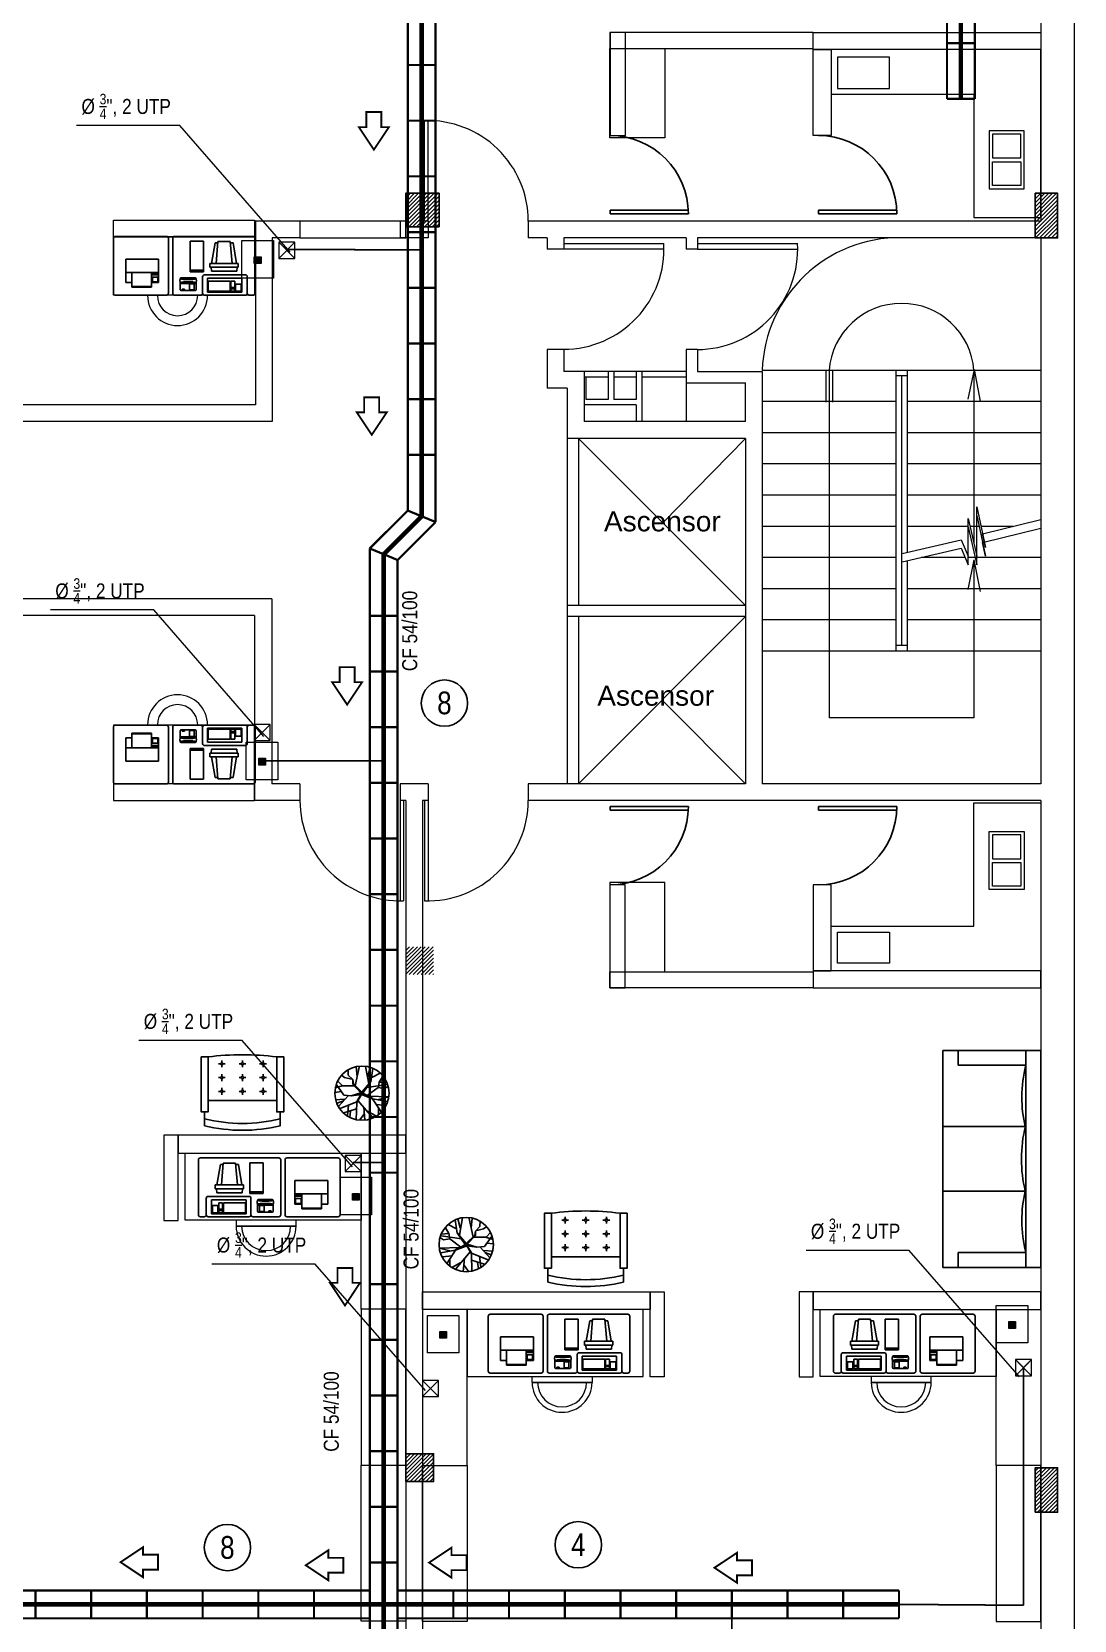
# Model space of a CAD drawing. Header units: millimetres. Extents: x 0 to 126, y 0 to 76.
# Drawn here: x 79.75 to 89.11, y 10.4 to 24.66 of the extents above; entities that cross this region are included whole.
import ezdxf
from ezdxf.enums import TextEntityAlignment as Align

# ---------------------------------------------------------------- set-up
doc = ezdxf.new("R2010")
doc.units = ezdxf.units.MM
doc.linetypes.add('Continua', pattern=[0])
doc.linetypes.add('DASHED', pattern=[0.75, 0.5, -0.25])
for name, color, linetype in [('9__9', 9, 'Continuous'), ('A-FURN-1', 7, 'Continuous'), ('A-GLAZ-1', 7, 'Continuous'), ('E-COLUMNA', 20, 'Continuous'), ('HatchColus', 8, 'Continuous'), ('MOVABLE_FURNISHINGS', 7, 'Continuous'), ('Muebles', 2, 'Continuous'), ('TRACO01', 7, 'Continuous'), ('TRACO02', 255, 'Continuous')]:
    doc.layers.add(name, color=color, linetype=linetype)
for name, color, linetype, lineweight in [('ARQUITECTÓNICO', 152, 'Continuous', 0), ('INST. VOZ Y DATOS', 40, 'Continuous', 0), ('TEXTOS INST. VOZ Y DATOS', 1, 'Continuous', 0)]:
    doc.layers.add(name, color=color, linetype=linetype, lineweight=lineweight)
doc.styles.add('75', font='ARIALN.TTF', dxfattribs={"height": 0.135})
doc.styles.add('ar', font='arial.ttf')
pattern_1 = [(45, (-1018.400148, -104.339457), (-0.0176776695, 0.0176776695), [])]

# ---------------------------------------------------------------- blocks, each defined once
blk = doc.blocks.new('A$C12894DB4')
at = {"layer": 'TRACO01', "color": 0}
for p, q in [((9.91, 5.66), (9.91, 5.26)), ((11.31, 5.66), (9.91, 5.66)), ((11.31, 5.46), (9.91, 5.46)), ((11.31, 5.26), (9.91, 5.26)), ((11.31, 4.66), (9.91, 4.66)), ((9.91, 4.66), (9.91, 3.46)), ((11.31, 5.66), (11.31, 5.26)), ((11.31, 4.66), (11.31, 3.46)), ((17.03, 4.24), (17.03, 4.14)), ((20.83, 4.44), (17.23, 4.44)), ((18.23, 4.2), (18.23, 4.05)), ((19.83, 4.2), (19.83, 4.05)), ((21.03, 4.24), (21.03, 4.13)), ((9.71, 2.26), (4.71, 2.26)), ((11.31, 3.46), (9.91, 3.46)), ((17.03, 3.36), (17.03, 1.44)), ((20.83, 3.04), (17.23, 3.04)), ((20.83, 1.24), (17.23, 1.24)), ((17.53, 1.57), (17.53, 1.37)), ((18.13, 1.57), (17.53, 1.57)), ((18.13, 1.37), (17.53, 1.37)), ((18.13, 1.57), (18.13, 1.37)), ((18.23, 3.43), (18.23, 3.28)), ((19.33, 2.91), (19.33, 1.37)), ((19.33, 2.91), (20.53, 2.91)), ((19.33, 1.37), (20.53, 1.37)), ((19.83, 3.43), (19.83, 3.28)), ((20.53, 2.91), (20.53, 1.37)), ((21.03, 3.36), (21.03, 1.44)), ((24.13, 3.58), (29.73, 3.58)), ((24.13, 3.58), (24.13, 1.08)), ((24.13, 1.08), (29.73, 1.08)), ((29.73, 3.58), (29.73, 1.08)), ((29.93, 3.58), (29.93, 1.98)), ((29.93, 3.58), (30.93, 3.58)), ((29.93, 1.98), (30.93, 1.98)), ((29.93, 1.68), (29.93, 1.08)), ((29.93, 1.68), (30.93, 1.68)), ((29.93, 1.08), (30.93, 1.08)), ((30.93, 3.58), (30.93, 1.98)), ((30.93, 1.68), (30.93, 1.08)), ((31.13, 2.88), (31.13, 1.08)), ((31.13, 2.88), (32.53, 2.88)), ((31.13, 1.08), (32.53, 1.08)), ((32.53, 2.88), (32.53, 1.08))]:
    blk.add_line(p, q, dxfattribs=at)
for centre, radius, start, end in [((17.16, 3.98), 0.2, 70.2489, 166.4245), ((17.23, 4.24), 0.2, 90, 180), ((18.07, 7.64), 3.57, 256.1032, 263.8325), ((18.64, 12.93), 8.89, 263.8325, 267.4371), ((17.99, 4.2), 0.24, 0, 90), ((19.03, 21.61), 17.58, 267.4371, 270), ((19.03, 21.61), 17.58, 270, 272.5629), ((19.42, 12.93), 8.89, 272.5629, 276.1675), ((20.07, 4.2), 0.24, 90, 180), ((19.99, 7.64), 3.57, 276.1675, 283.8968), ((20.83, 4.24), 0.2, 0, 90), ((20.9, 3.98), 0.2, 9.5352, 104.6502), ((18.18, 3.74), 1.25, 166.0825, 180), ((18.18, 3.74), 1.25, 180, 191.2958), ((17.19, 3.54), 0.24, 191.2958, 283.3617), ((17.23, 2.84), 0.2, 90, 180), ((17.23, 1.44), 0.2, 180, 270), ((18.07, -0.17), 3.57, 96.1675, 103.8968), ((16.93, 3.52), 0.369, 323.5958, 323.7272), ((18.64, -5.45), 8.89, 92.5629, 96.1675), ((17.99, 3.28), 0.24, 270, 0), ((19.03, -14.14), 17.58, 90, 92.5629), ((19.03, -14.14), 17.58, 87.4371, 90), ((19.42, -5.45), 8.89, 83.8325, 87.4371), ((20.07, 3.28), 0.24, 180, 270), ((19.99, -0.17), 3.57, 76.6383, 83.8325), ((20.87, 3.54), 0.24, 256.6383, 358.4297), ((20.83, 2.84), 0.2, 0, 90), ((20.83, 1.44), 0.2, 270, 0), ((20.4, 3.82), 0.72, 9.4076, 17.8024), ((19.88, 3.74), 1.25, 0, 9.4076), ((19.88, 3.74), 1.25, 350.5924, 360)]:
    blk.add_arc(centre, radius, start, end, dxfattribs=at)
at = {"layer": 'TRACO02', "color": 0}
for p, q in [((0, 14.54), (0, 0.54)), ((0.5, 15.04), (13.5, 15.04)), ((14, 14.54), (14, 0.54)), ((15.1, 14.54), (15.1, 0.54)), ((35.6, 15.04), (15.6, 15.04)), ((19.55, 6), (19.55, 13.8)), ((22.95, 13.8), (19.55, 13.8)), ((22.95, 6), (22.95, 13.8)), ((24.99, 8.15), (25.9, 13.35)), ((25.9, 13.35), (26.59, 13.35)), ((26.13, 8.15), (26.62, 13.75)), ((26.62, 13.75), (29.75, 13.75)), ((30.24, 8.15), (29.75, 13.75)), ((29.79, 13.35), (30.47, 13.35)), ((31.39, 8.15), (30.47, 13.35)), ((36.1, 14.54), (36.1, 0.54)), ((11.51, 9.26), (3.11, 9.26)), ((3.11, 9.26), (3.11, 3.26)), ((11.51, 9.26), (11.51, 3.26)), ((24.59, 8.15), (31.79, 8.15)), ((24.59, 7.15), (24.59, 8.15)), ((31.79, 7.15), (31.79, 8.15)), ((11.51, 5.86), (3.11, 5.86)), ((4.71, 5.86), (4.71, 2.06)), ((9.71, 5.86), (9.71, 2.06)), ((22.95, 6.4), (19.55, 6.4)), ((22.95, 6), (19.55, 6)), ((22.7, 4.74), (22.7, 0.54)), ((33.6, 5.24), (23.2, 5.24)), ((23.93, 4.38), (32.73, 4.38)), ((23.93, 4.38), (23.93, 0.78)), ((24.59, 7.15), (31.79, 7.15)), ((24.98, 6.15), (24.89, 7.15)), ((24.98, 6.15), (31.4, 6.15)), ((31.4, 6.15), (31.49, 7.15)), ((32.73, 4.38), (32.73, 0.78)), ((34.1, 4.74), (34.1, 0.54)), ((0.5, 0.04), (13.5, 0.04)), ((4.71, 3.26), (3.11, 3.26)), ((9.71, 2.06), (4.71, 2.06)), ((11.51, 3.26), (9.71, 3.26)), ((22.2, 0.04), (15.6, 0.04)), ((33.6, 0.04), (23.2, 0.04)), ((23.93, 0.78), (32.73, 0.78)), ((35.6, 0.04), (34.6, 0.04))]:
    blk.add_line(p, q, dxfattribs=at)
for centre, radius, start, end in [((0.5, 14.54), 0.5, 90, 180), ((13.5, 14.54), 0.5, 0, 90), ((15.6, 14.54), 0.5, 90, 180), ((35.6, 14.54), 0.5, 0, 90), ((23.2, 4.74), 0.5, 90, 180), ((33.6, 4.74), 0.5, 0, 90), ((0.5, 0.54), 0.5, 180, 270), ((13.5, 0.54), 0.5, 270, 0), ((15.6, 0.54), 0.5, 180, 270), ((22.2, 0.54), 0.5, 270, 0), ((23.2, 0.54), 0.5, 180, 270), ((27.71, -4.98), 5.57, 115.6743, 116.5651), ((29.09, -4.98), 5.57, 63.4349, 64.3257), ((33.6, 0.54), 0.5, 270, 0), ((34.6, 0.54), 0.5, 180, 270), ((35.6, 0.54), 0.5, 270, 0)]:
    blk.add_arc(centre, radius, start, end, dxfattribs=at)
blk = doc.blocks.new('arbolp114')
at = {"color": 0, "linetype": 'ByBlock'}
for p, q in [((-0.319, 0.205), (-0.389, 0.318)), ((-0.182, 0.289), (-0.333, 0.369)), ((-0.165, 0.209), (-0.203, 0.453)), ((-0.109, 0.31), (-0.154, 0.474)), ((-0.126, 0.175), (-0.067, 0.491)), ((0.126, 0.138), (0.045, 0.503)), ((0.091, 0.306), (0.108, 0.482)), ((0.168, 0.249), (0.252, 0.332)), ((0.252, 0.332), (0.256, 0.436)), ((0.319, 0.289), (0.378, 0.331)), ((-0.417, 0.087), (-0.476, 0.121)), ((-0.326, 0.205), (-0.462, 0.192)), ((-0.088, 0.104), (-0.462, 0.159)), ((-0.301, 0.104), (-0.417, 0.087)), ((-0.305, 0.104), (-0.319, 0.205)), ((-0.098, -0.045), (-0.301, 0.104)), ((-0.018, -0.001), (-0.165, 0.213)), ((-0.165, 0.213), (0.001, 0.019)), ((-0.116, 0.148), (-0.006, 0.006)), ((-0.001, 0.009), (-0.116, 0.148)), ((-0.006, 0.006), (-0.013, -0.015)), ((0.151, 0.157), (-0.001, 0.009)), ((0.001, 0.019), (0.157, 0.171)), ((0.005, 0), (0.151, 0.157)), ((0.018, 0.007), (0.168, 0.165)), ((0.018, 0.007), (0.196, -0.047)), ((0.143, 0.138), (0.357, 0.138)), ((0.157, 0.171), (0.168, 0.249)), ((0.168, 0.165), (0.168, 0.249)), ((0.193, 0.26), (0.319, 0.289)), ((0.336, -0.035), (0.476, 0.163)), ((0.357, 0.138), (0.497, 0.096)), ((0.361, 0.133), (0.452, 0.226)), ((0.375, 0.028), (0.504, 0.012)), ((-0.494, -0.068), (-0.119, -0.057)), ((-0.305, -0.115), (-0.494, -0.068)), ((-0.203, -0.102), (-0.466, -0.152)), ((-0.256, -0.207), (-0.452, -0.228)), ((-0.195, -0.102), (-0.354, -0.342)), ((-0.305, -0.27), (-0.305, -0.392)), ((-0.203, -0.098), (-0.119, -0.057)), ((0.008, -0.026), (-0.195, -0.102)), ((0.073, -0.134), (-0.193, -0.447)), ((-0.179, -0.095), (0.011, -0.018)), ((-0.116, -0.063), (0.005, -0.003)), ((-0.013, -0.015), (-0.116, -0.063)), ((-0.098, -0.045), (-0.018, -0.001)), ((-0.033, -0.258), (-0.056, -0.497)), ((0.174, -0.042), (0.005, 0)), ((0.005, -0.003), (0.068, -0.021)), ((0.008, -0.026), (0.193, -0.047)), ((0.008, -0.026), (0.094, -0.169)), ((0.011, -0.018), (0.174, -0.042)), ((0.017, -0.021), (0.094, -0.152)), ((0.094, -0.161), (0.417, -0.287)), ((0.094, -0.169), (0.105, -0.493)), ((0.098, -0.287), (0.336, -0.363)), ((0.196, -0.047), (0.336, -0.035)), ((0.245, -0.22), (0.266, -0.409)), ((0.256, -0.047), (0.438, -0.253)), ((0.319, -0.11), (0.494, -0.123)), ((0.34, -0.144), (0.459, -0.186)), ((-0.098, -0.333), (-0.256, -0.417)), ((-0.044, -0.376), (0.042, -0.493)), ((0.21, -0.329), (0.224, -0.442))]:
    blk.add_line(p, q, dxfattribs=at)
blk.add_circle((0, 0), 0.5, dxfattribs=at)
blk = doc.blocks.new('A$C6B612579')
at = {"layer": '9__9', "color": 253, "extrusion": (0, 0, -1), "xscale": 4.875, "yscale": 4.875, "zscale": 4.875}
blk.add_blockref('arbolp114', (-2.46, 2.44), dxfattribs=at)
blk = doc.blocks.new('Sillon_2')
at = {"layer": 'MOVABLE_FURNISHINGS', "color": 7, "linetype": 'Continuous'}
for points in [[(0.0375, 0.75), (0.0375, 0.675, -0.1212121), (0.8625, 0.675), (0.8625, 0.75, 0.1212121)], [(0.2125, 0.375, -1), (0.2375, 0.375, -1)], [(0.4375, 0.375, -1), (0.4625, 0.375, -1)], [(0.6625, 0.375, -1), (0.6875, 0.375, -1)], [(0.2125, 0.225, -1), (0.2375, 0.225, -1)], [(0.4375, 0.225, -1), (0.4625, 0.225, -1)], [(0.6625, 0.225, -1), (0.6875, 0.225, -1)], [(0.2125, 0.075, -1), (0.2375, 0.075, -1)], [(0.4375, 0.075, -1), (0.4625, 0.075, -1)], [(0.6625, 0.075, -1), (0.6875, 0.075, -1)]]:
    blk.add_lwpolyline(points, format="xyb", close=True, dxfattribs=at)
for points in [[(0.8625, 0.6), (0.8625, 0.675, 0.1212121), (0.0375, 0.675), (0.0375, 0.6)], [(0.0375, 0), (0.075, 0, 0.0666667), (0.825, 0), (0.8625, 0)]]:
    blk.add_lwpolyline(points, format="xyb", dxfattribs=at)
for points in [[(0, 0), (0.075, 0), (0.075, 0.6), (0, 0.6)], [(0.825, 0), (0.9, 0), (0.9, 0.6), (0.825, 0.6)]]:
    blk.add_lwpolyline(points, close=True, dxfattribs=at)
for points in [[(0.075, 0.475), (0.825, 0.475)], [(0.1875, 0.375), (0.2125, 0.375)], [(0.225, 0.4125), (0.225, 0.3875)], [(0.225, 0.3625), (0.225, 0.3375)], [(0.2375, 0.375), (0.2625, 0.375)], [(0.4125, 0.375), (0.4375, 0.375)], [(0.45, 0.4125), (0.45, 0.3875)], [(0.45, 0.3625), (0.45, 0.3375)], [(0.4625, 0.375), (0.4875, 0.375)], [(0.6375, 0.375), (0.6625, 0.375)], [(0.675, 0.4125), (0.675, 0.3875)], [(0.675, 0.3625), (0.675, 0.3375)], [(0.6875, 0.375), (0.7125, 0.375)], [(0.1875, 0.225), (0.2125, 0.225)], [(0.225, 0.2625), (0.225, 0.2375)], [(0.225, 0.2125), (0.225, 0.1875)], [(0.2375, 0.225), (0.2625, 0.225)], [(0.4125, 0.225), (0.4375, 0.225)], [(0.45, 0.2625), (0.45, 0.2375)], [(0.45, 0.2125), (0.45, 0.1875)], [(0.4625, 0.225), (0.4875, 0.225)], [(0.6375, 0.225), (0.6625, 0.225)], [(0.675, 0.2625), (0.675, 0.2375)], [(0.675, 0.2125), (0.675, 0.1875)], [(0.6875, 0.225), (0.7125, 0.225)], [(0.1875, 0.075), (0.2125, 0.075)], [(0.225, 0.1125), (0.225, 0.0875)], [(0.225, 0.0625), (0.225, 0.0375)], [(0.2375, 0.075), (0.2625, 0.075)], [(0.4125, 0.075), (0.4375, 0.075)], [(0.45, 0.1125), (0.45, 0.0875)], [(0.45, 0.0625), (0.45, 0.0375)], [(0.4625, 0.075), (0.4875, 0.075)], [(0.6375, 0.075), (0.6625, 0.075)], [(0.675, 0.1125), (0.675, 0.0875)], [(0.675, 0.0625), (0.675, 0.0375)], [(0.6875, 0.075), (0.7125, 0.075)]]:
    blk.add_lwpolyline(points, dxfattribs=at)
blk = doc.blocks.new('A$C08AE17E7')
at = {"layer": 'A-GLAZ-1', "color": 0}
for p, q in [((4.39, 4.39), (0, 4.39)), ((0, 4.177), (4.39, 4.177)), ((4.39, 4.177), (4.39, 4.39))]:
    blk.add_line(p, q, dxfattribs=at)
blk.add_arc((4.39, 4.39), 4.39, 180, 270, dxfattribs=at)
blk = doc.blocks.new('FIXT-SOFA3672')
at = {"layer": 'A-FURN-1'}
for p, q in [((35.919106, 36.03653), (-35.919106, 36.03653)), ((-35.919106, 36.03653), (-35.919106, 0.010204)), ((35.919106, 0.010204), (35.919106, 36.03653)), ((-35.896767, 30.508681), (35.914639, 30.508681)), ((-31.016712, 5.575283), (-31.016712, 30.508681)), ((-10.734035, 30.318065), (-10.734035, -0.180412)), ((10.734035, 30.318065), (10.734035, -0.180412)), ((31.016712, 5.575283), (31.016712, 30.508681)), ((-35.896767, 5.575283), (-31.016712, 5.575283)), ((35.896767, 5.575283), (31.016712, 5.575283)), ((-35.919106, 0.010204), (35.919106, 0.010204))]:
    blk.add_line(p, q, dxfattribs=at)
for centre, radius, start, end in [((-20.12418, 71.160164), 42.085514, 255, 269.461553), ((-20.176819, 65.559021), 36.484119, 269.461552, 284.999998), ((-0.096013, 70.019703), 41.102158, 255, 270.121624), ((-0.098873, 71.366776), 42.449238, 270.121624, 285.000001), ((20.176819, 65.559021), 36.484119, 255.000002, 270.538448), ((20.12418, 71.160164), 42.085514, 270.538447, 285)]:
    blk.add_arc(centre, radius, start, end, dxfattribs=at)
blk = doc.blocks.new('A$C35E06030')
at = {"layer": 'HatchColus', "linetype": 'Continua', "ltscale": 0.05}
h = blk.add_hatch(dxfattribs=at)
h.set_pattern_fill('ANSI31', color=256, scale=0.2, style=0)
h.set_pattern_definition(pattern_1)
h.paths.add_polyline_path([(0.2, 19.1), (0.2, 19.5), (0, 19.5), (0, 19.1)])
h.paths.add_polyline_path([(17, 19.3), (17, 18.9), (17.2, 18.9), (17.2, 19.3)])
h.paths.add_polyline_path([(5.95, 19.2), (5.95, 19.5), (5.65, 19.5), (5.65, 19.2)])
h.paths.add_polyline_path([(11.65, 19.3), (11.35, 19.3), (11.35, 19), (11.65, 19)])
h = blk.add_hatch(dxfattribs=at)
h.set_pattern_fill('ANSI31', color=256, scale=0.2, style=0)
h.set_pattern_definition(pattern_1)
h.paths.add_polyline_path([(0.2, 13.8), (0, 13.8), (0, 13.4), (0.2, 13.4)])
h.paths.add_polyline_path([(0.2, 7.86), (0, 7.86), (0, 7.46), (0.2, 7.46)])
h.paths.add_polyline_path([(5.95, 12.562), (5.65, 12.562), (5.65, 12.262), (5.95, 12.262)])
h.paths.add_polyline_path([(11.6, 12.537), (11.35, 12.537), (11.35, 12.287), (11.6, 12.287)])
h = blk.add_hatch(dxfattribs=at)
h.set_pattern_fill('ANSI31', color=256, scale=0.2, style=0)
h.set_pattern_definition(pattern_1)
h.paths.add_polyline_path([(17, 3.001), (17.2, 3.001), (17.2, 3.401), (17, 3.401)])
h.paths.add_polyline_path([(11.6, 3.001), (11.6, 3.251), (11.35, 3.251), (11.35, 3.001)])
h.paths.add_polyline_path([(5.95, 8.01), (5.65, 8.01), (5.65, 7.71), (5.95, 7.71)])
h.paths.add_polyline_path([(11.6, 7.985), (11.35, 7.985), (11.35, 7.735), (11.6, 7.735)])
h.paths.add_polyline_path([(17, 7.86), (17, 7.46), (17.2, 7.46), (17.2, 7.86)])
at = {"layer": 'E-COLUMNA', "linetype": 'Continua', "ltscale": 0.05}
for points in [[(11.35, 19), (11.65, 19), (11.65, 19.3), (11.35, 19.3)], [(17, 18.9), (17.2, 18.9), (17.2, 19.3), (17, 19.3)], [(11.35, 7.735), (11.6, 7.735), (11.6, 7.985), (11.35, 7.985)], [(17, 7.46), (17.2, 7.46), (17.2, 7.86), (17, 7.86)]]:
    blk.add_lwpolyline(points, close=True, dxfattribs=at)
blk = doc.blocks.new('A$C1BEB1155')
at = {"layer": 'INST. VOZ Y DATOS', "color": 6}
for points in [[(0, 0.144), (0.144, 0)], [(0, 0), (0.144, 0.144)]]:
    blk.add_lwpolyline(points, dxfattribs=at)
blk.add_lwpolyline([(0.144, 0.144), (0, 0.144), (0, 0), (0.144, 0)], close=True, dxfattribs=at)

msp = doc.modelspace()

# ---------------------------------------------------------------- hatches: boundary and pattern name
at = {"layer": 'INST. VOZ Y DATOS'}
for points in [[(81.748, 22.635), (81.808, 22.635), (81.808, 22.575), (81.748, 22.575)], [(81.787, 18.133), (81.848, 18.133), (81.848, 18.073), (81.787, 18.073)], [(82.628, 14.227), (82.689, 14.227), (82.689, 14.167), (82.628, 14.167)], [(83.412, 12.987), (83.472, 12.987), (83.472, 12.927), (83.412, 12.927)], [(88.519, 13.077), (88.579, 13.077), (88.579, 13.017), (88.519, 13.017)]]:
    msp.add_hatch(color=256, dxfattribs=at).paths.add_polyline_path(points)

# ---------------------------------------------------------------- linework, layer by layer
at = {"layer": 'ARQUITECTÓNICO', "linetype": 'Continuous', "ltscale": 0.03}
for p, q in [((88.806, 37.256), (88.806, 22.956)), ((81.756, 22.956), (81.756, 21.306)), ((82.156, 22.956), (81.756, 22.956)), ((82.156, 22.956), (82.156, 22.806)), ((83.056, 22.956), (83.056, 22.806)), ((83.106, 22.956), (83.056, 22.956)), ((83.106, 22.956), (83.056, 22.956)), ((83.306, 22.956), (83.256, 22.956)), ((83.306, 22.956), (83.306, 22.806)), ((84.206, 22.956), (84.206, 22.806)), ((88.806, 22.956), (84.206, 22.956)), ((81.906, 22.806), (81.906, 21.156)), ((81.956, 22.806), (81.906, 22.806)), ((82.156, 22.806), (81.956, 22.806)), ((83.306, 22.806), (83.056, 22.806)), ((84.374, 22.806), (84.206, 22.806)), ((84.374, 22.806), (84.374, 22.704)), ((84.524, 22.704), (84.374, 22.704)), ((85.622, 22.806), (84.524, 22.806)), ((84.524, 22.806), (84.524, 22.704)), ((85.622, 22.806), (85.622, 22.704)), ((85.724, 22.704), (85.622, 22.704)), ((85.724, 22.806), (85.724, 22.704)), ((88.806, 22.806), (85.724, 22.806)), ((88.806, 22.806), (88.806, 17.906)), ((86.306, 21.606), (86.306, 17.906)), ((81.756, 21.306), (77.606, 21.306)), ((81.906, 21.156), (77.588, 21.156)), ((86.156, 21.006), (84.556, 21.006)), ((86.156, 21.006), (86.156, 19.406)), ((81.903, 19.566), (77.606, 19.566)), ((81.749, 19.416), (77.606, 19.416)), ((86.156, 19.406), (86.156, 17.906)), ((82.156, 17.906), (81.903, 17.906)), ((82.156, 17.906), (82.156, 17.756)), ((83.056, 17.906), (83.056, 17.756)), ((83.306, 17.906), (83.056, 17.906)), ((83.306, 17.906), (83.306, 17.756)), ((84.206, 17.906), (84.206, 17.756)), ((84.656, 17.906), (84.206, 17.906)), ((86.156, 17.906), (84.656, 17.906)), ((88.806, 17.906), (86.306, 17.906)), ((82.156, 17.756), (81.749, 17.756)), ((83.106, 17.756), (83.056, 17.756)), ((83.106, 17.756), (83.106, 7.056)), ((83.256, 17.756), (83.256, 7.056)), ((83.306, 17.756), (83.256, 17.756)), ((88.806, 17.756), (84.206, 17.756)), ((88.806, 17.756), (88.806, 6.906))]:
    msp.add_line(p, q, dxfattribs=at)
at = {"layer": 'ARQUITECTÓNICO'}
for p, q in [((89.106, 37.256), (89.106, 6.906)), ((83.275, 22.959), (83.275, 23.859)), ((83.306, 22.956), (83.306, 23.856)), ((84.524, 22.756), (85.424, 22.756)), ((84.524, 22.706), (85.424, 22.706)), ((85.724, 22.754), (86.624, 22.754)), ((85.724, 22.704), (86.624, 22.704)), ((84.524, 21.804), (84.374, 21.804)), ((84.374, 21.804), (84.374, 21.456)), ((84.524, 21.804), (84.524, 21.606)), ((85.624, 21.804), (85.624, 21.506)), ((85.724, 21.804), (85.624, 21.804)), ((85.724, 21.804), (85.724, 21.606)), ((84.706, 21.606), (84.524, 21.606)), ((85.724, 21.606), (86.306, 21.606)), ((84.556, 21.456), (84.374, 21.456)), ((85.624, 21.506), (86.156, 21.506)), ((86.156, 21.156), (86.156, 21.506)), ((83.056, 17.756), (83.056, 16.856)), ((83.087, 17.754), (83.087, 16.854)), ((83.275, 17.754), (83.275, 16.854)), ((83.306, 17.756), (83.306, 16.856))]:
    msp.add_line(p, q, dxfattribs=at)
at = {"layer": 'ARQUITECTÓNICO', "ltscale": 10}
for p, q in [((88.806, 37.106), (88.806, 22.956)), ((88.806, 22.806), (88.806, 17.906)), ((88.806, 17.756), (88.806, 7.056))]:
    msp.add_line(p, q, dxfattribs=at)
at = {"layer": 'ARQUITECTÓNICO', "ltscale": 0.03}
for p, q in [((84.706, 21.606), (84.706, 21.356)), ((84.706, 21.606), (84.706, 21.306)), ((85.624, 21.606), (84.706, 21.606)), ((84.924, 21.556), (84.706, 21.556)), ((84.724, 21.356), (84.724, 21.556)), ((84.924, 21.606), (84.924, 21.356)), ((84.974, 21.606), (84.974, 21.356)), ((85.174, 21.556), (84.974, 21.556)), ((85.174, 21.606), (85.174, 21.356)), ((85.224, 21.606), (85.224, 21.156)), ((85.624, 21.556), (85.224, 21.556)), ((85.624, 21.606), (85.624, 21.156)), ((88.806, 21.616), (86.306, 21.616)), ((86.877, 21.611), (86.877, 21.331)), ((86.906, 21.616), (86.906, 18.496)), ((86.937, 21.611), (86.937, 21.331)), ((87.506, 21.616), (87.506, 19.096)), ((87.606, 21.566), (87.506, 21.566)), ((87.556, 21.566), (87.556, 19.985)), ((87.556, 21.566), (87.556, 19.146)), ((87.606, 21.616), (87.606, 19.985)), ((88.206, 21.616), (88.206, 20.059)), ((85.174, 21.306), (84.706, 21.306)), ((84.924, 21.356), (84.724, 21.356)), ((85.174, 21.356), (84.974, 21.356)), ((85.174, 21.306), (85.174, 21.156)), ((87.506, 21.336), (86.306, 21.336)), ((88.806, 21.336), (87.606, 21.336)), ((84.556, 21.006), (84.556, 17.906)), ((84.656, 21.006), (84.656, 19.506)), ((87.506, 21.056), (86.306, 21.056)), ((88.806, 21.056), (87.606, 21.056)), ((87.506, 20.776), (86.306, 20.776)), ((88.806, 20.776), (87.606, 20.776)), ((87.506, 20.496), (86.306, 20.496)), ((88.806, 20.496), (87.606, 20.496)), ((87.506, 20.216), (86.306, 20.216)), ((88.153, 20.216), (87.606, 20.216)), ((88.253, 20.216), (88.17, 20.216)), ((88.559, 20.216), (88.269, 20.216)), ((87.506, 19.936), (86.306, 19.936)), ((87.606, 19.908), (87.606, 19.096)), ((88.126, 19.936), (87.731, 19.936)), ((88.217, 19.936), (88.153, 19.936)), ((88.206, 19.908), (88.206, 18.496)), ((88.806, 19.936), (88.232, 19.936)), ((87.506, 19.656), (86.306, 19.656)), ((88.806, 19.656), (87.606, 19.656)), ((86.156, 19.506), (84.556, 19.506)), ((86.156, 19.406), (84.556, 19.406)), ((84.656, 19.406), (84.656, 17.906)), ((87.506, 19.376), (86.306, 19.376)), ((88.806, 19.376), (87.606, 19.376)), ((87.606, 19.146), (87.506, 19.146)), ((88.806, 19.096), (86.306, 19.096)), ((88.206, 18.496), (86.906, 18.496))]:
    msp.add_line(p, q, dxfattribs=at)
at = {"layer": 'ARQUITECTÓNICO', "ltscale": 0.3}
for p, q in [((84.706, 21.606), (84.706, 21.156)), ((88.207, 21.625), (88.152, 21.357)), ((88.207, 21.625), (88.261, 21.339)), ((84.556, 21.456), (84.556, 21.006)), ((86.156, 21.156), (84.706, 21.156)), ((84.656, 21.006), (86.156, 19.506)), ((86.156, 21.006), (85.413, 20.249)), ((88.232, 19.948), (88.232, 20.391)), ((88.232, 20.391), (88.31, 20.026)), ((88.153, 19.948), (88.153, 20.287)), ((88.153, 20.287), (88.232, 19.948)), ((88.232, 19.871), (88.232, 20.315)), ((88.232, 20.315), (88.31, 19.949)), ((88.284, 20.149), (88.806, 20.277)), ((88.153, 19.871), (88.153, 20.21)), ((88.153, 20.21), (88.232, 19.871)), ((88.284, 20.072), (88.806, 20.2)), ((88.31, 20.026), (88.284, 20.149)), ((87.561, 19.974), (88.092, 20.095)), ((87.561, 19.897), (88.092, 20.019)), ((88.092, 20.095), (88.153, 19.948)), ((88.092, 20.019), (88.153, 19.871)), ((88.31, 19.949), (88.284, 20.072)), ((88.206, 19.917), (88.151, 19.65)), ((88.206, 19.917), (88.261, 19.632)), ((81.903, 19.566), (81.903, 17.906)), ((81.749, 19.416), (81.749, 17.756)), ((86.156, 19.406), (84.656, 17.906)), ((86.156, 17.906), (85.407, 18.657))]:
    msp.add_line(p, q, dxfattribs=at)
at = {"layer": 'ARQUITECTÓNICO', "color": 252}
for p, q in [((87.927, 13.564), (87.927, 15.511)), ((87.927, 15.511), (88.806, 15.511)), ((88.063, 15.511), (88.063, 15.378)), ((88.063, 15.378), (88.671, 15.378)), ((88.667, 14.829), (87.923, 14.829)), ((88.667, 14.247), (87.923, 14.247)), ((88.063, 13.565), (88.063, 13.697)), ((88.063, 13.697), (88.671, 13.697)), ((88.806, 13.564), (87.927, 13.564))]:
    msp.add_line(p, q, dxfattribs=at)
at = {"layer": 'ARQUITECTÓNICO', "color": 0}
for p, q in [((82.122, 13.935), (81.584, 13.935)), ((84.24, 12.532), (84.778, 12.532)), ((87.822, 12.532), (87.284, 12.532))]:
    msp.add_line(p, q, dxfattribs=at)
for points in [[(86.763, 24.649), (84.937, 24.649), (84.937, 24.505), (86.763, 24.505)], [(84.941, 23.724), (85.079, 23.724), (85.079, 24.649), (84.941, 24.649)], [(86.763, 24.649), (88.806, 24.649), (88.806, 24.496), (86.763, 24.496)], [(84.937, 24.505), (85.432, 24.505), (85.432, 23.703), (84.937, 23.703)], [(86.763, 24.496), (86.923, 24.496), (86.923, 23.724), (86.763, 23.724)], [(87.449, 24.428), (86.98, 24.428), (86.98, 24.148), (87.449, 24.148)], [(88.656, 23.767), (88.342, 23.767), (88.342, 23.247), (88.656, 23.247)], [(88.627, 23.738), (88.372, 23.738), (88.372, 23.525), (88.627, 23.525)], [(88.627, 23.276), (88.372, 23.276), (88.372, 23.489), (88.627, 23.489)], [(80.483, 22.966), (81.749, 22.966), (81.749, 22.816), (80.483, 22.816)], [(80.483, 22.816), (81.749, 22.814), (81.749, 22.291), (80.483, 22.291)], [(82.156, 22.806), (83.106, 22.806), (83.106, 22.956), (82.156, 22.956)], [(80.483, 17.906), (81.749, 17.908), (81.749, 18.432), (80.483, 18.432)], [(80.483, 17.756), (81.749, 17.756), (81.749, 17.906), (80.483, 17.906)], [(88.656, 16.955), (88.342, 16.955), (88.342, 17.476), (88.656, 17.476)], [(88.627, 17.446), (88.372, 17.446), (88.372, 17.233), (88.627, 17.233)], [(88.627, 16.985), (88.372, 16.985), (88.372, 17.198), (88.627, 17.198)], [(84.937, 16.218), (85.432, 16.218), (85.432, 17.02), (84.937, 17.02)], [(84.937, 16.074), (85.076, 16.074), (85.076, 16.999), (84.937, 16.999)], [(86.763, 16.227), (86.923, 16.227), (86.923, 16.999), (86.763, 16.999)], [(87.449, 16.295), (86.98, 16.295), (86.98, 16.574), (87.449, 16.574)], [(86.763, 16.074), (84.937, 16.074), (84.937, 16.218), (86.763, 16.218)], [(86.763, 16.074), (88.806, 16.074), (88.806, 16.227), (86.763, 16.227)], [(81.063, 14.75), (80.936, 14.75), (80.936, 13.985), (81.063, 13.985)], [(83.106, 14.75), (81.063, 14.75), (81.063, 14.589), (83.106, 14.589)], [(82.706, 13.989), (81.125, 13.989), (81.125, 14.589), (82.706, 14.589)], [(83.106, 13.189), (82.706, 13.189), (82.706, 14.589), (83.106, 14.589)], [(82.122, 13.989), (81.584, 13.989), (81.584, 13.935), (82.122, 13.935)], [(82.034, 13.935), (81.672, 13.935), (81.672, 13.935), (82.034, 13.935)], [(83.256, 13.346), (85.3, 13.346), (85.3, 13.186), (83.256, 13.186)], [(85.3, 13.346), (85.426, 13.346), (85.426, 12.582), (85.3, 12.582)], [(86.763, 13.346), (86.636, 13.346), (86.636, 12.582), (86.763, 12.582)], [(88.806, 13.346), (86.763, 13.346), (86.763, 13.186), (88.806, 13.186)], [(83.106, 13.189), (82.706, 13.189), (82.706, 11.789), (83.106, 11.789)], [(83.256, 11.786), (83.656, 11.786), (83.656, 13.186), (83.256, 13.186)], [(83.656, 12.586), (85.237, 12.586), (85.237, 13.186), (83.656, 13.186)], [(88.406, 12.586), (86.825, 12.586), (86.825, 13.186), (88.406, 13.186)], [(88.806, 11.786), (88.406, 11.786), (88.406, 13.186), (88.806, 13.186)], [(84.241, 12.586), (84.778, 12.586), (84.778, 12.532), (84.241, 12.532)], [(87.822, 12.586), (87.284, 12.586), (87.284, 12.532), (87.822, 12.532)], [(84.329, 12.532), (84.69, 12.532), (84.69, 12.532), (84.329, 12.532)], [(87.734, 12.532), (87.372, 12.532), (87.372, 12.532), (87.734, 12.532)], [(83.106, 10.389), (82.706, 10.389), (82.706, 11.789), (83.106, 11.789)], [(83.256, 11.786), (83.656, 11.786), (83.656, 10.386), (83.256, 10.386)], [(88.806, 11.786), (88.406, 11.786), (88.406, 10.386), (88.806, 10.386)]]:
    msp.add_lwpolyline(points, close=True, dxfattribs=at)
for points in [[(88.206, 24.496), (86.923, 24.496), (86.923, 24.096), (88.206, 24.096)], [(88.206, 24.096), (88.206, 22.989), (88.806, 22.989), (88.806, 24.496), (88.206, 24.496)], [(88.206, 16.627), (88.206, 17.734), (88.806, 17.734), (88.806, 16.227), (88.206, 16.227)], [(88.206, 16.227), (86.923, 16.227), (86.923, 16.627), (88.206, 16.627)]]:
    msp.add_lwpolyline(points, dxfattribs=at)
at = {"layer": 'ARQUITECTÓNICO', "ltscale": 0.03}
for centre, radius, start, end in [((83.301, 22.954), 0.905, 0.1456, 91.6413), ((84.524, 22.706), 0.9, 270, 3.1847), ((85.724, 22.704), 0.9, 270, 3.1847), ((83.061, 17.759), 0.905, 180.1456, 271.6413), ((83.301, 17.759), 0.905, 268.3587, 359.8544)]:
    msp.add_arc(centre, radius, start, end, dxfattribs=at)
at = {"layer": 'ARQUITECTÓNICO', "ltscale": 0.5}
for centre, radius, start, end in [((87.537, 21.575), 1.232, 89.1082, 178.0745), ((87.556, 21.566), 0.652, 4.3987, 175.6013)]:
    msp.add_arc(centre, radius, start, end, dxfattribs=at)
at = {"layer": 'ARQUITECTÓNICO'}
for centre, radius, start, end in [((81.058, 22.288), 0.269, 180, 0), ((81.058, 22.288), 0.181, 180, 0), ((81.058, 18.435), 0.269, 0, 180), ((81.058, 18.435), 0.181, 0, 180), ((81.853, 13.935), 0.269, 180, 0), ((81.853, 13.935), 0.22, 180, 360), ((84.509, 12.532), 0.269, 180, 0), ((84.509, 12.532), 0.22, 180, 360), ((87.553, 12.532), 0.269, 180, 0), ((87.553, 12.532), 0.22, 180, 360)]:
    msp.add_arc(centre, radius, start, end, dxfattribs=at)
at = {"layer": 'INST. VOZ Y DATOS', "color": 6, "const_width": 0.04}
for points in [[(83.249, 20.307), (83.249, 31.358)], [(88.089, 24.053), (88.089, 25.553)], [(83.249, 20.307), (82.908, 19.966)], [(82.908, 7.789), (82.908, 19.966)], [(82.908, 10.539), (78.283, 10.539)], [(82.908, 10.539), (87.533, 10.539)]]:
    msp.add_lwpolyline(points, dxfattribs=at)
at = {"layer": 'INST. VOZ Y DATOS', "const_width": 0.02}
for points in [[(83.124, 20.358), (83.124, 31.358)], [(83.374, 20.255), (83.374, 31.358)], [(87.964, 24.053), (87.964, 25.553)], [(88.214, 24.053), (88.214, 25.553)], [(88.214, 24.553), (87.964, 24.553)], [(83.374, 24.358), (83.124, 24.358)], [(88.214, 24.053), (87.964, 24.053)], [(83.374, 23.858), (83.124, 23.858)], [(83.374, 23.358), (83.124, 23.358)], [(83.374, 22.858), (83.124, 22.858)], [(83.374, 22.358), (83.124, 22.358)], [(83.374, 21.858), (83.124, 21.858)], [(83.374, 21.358), (83.124, 21.358)], [(83.374, 20.858), (83.124, 20.858)], [(83.124, 20.358), (82.783, 20.018)], [(83.374, 20.255), (83.033, 19.914)], [(83.374, 20.255), (83.124, 20.358)], [(82.783, 7.664), (82.783, 20.018)], [(83.033, 19.914), (82.783, 20.018)], [(83.033, 7.664), (83.033, 19.914)], [(83.033, 19.414), (82.783, 19.414)], [(83.033, 18.914), (82.783, 18.914)], [(83.033, 18.414), (82.783, 18.414)], [(83.033, 17.914), (82.783, 17.914)], [(83.033, 17.414), (82.783, 17.414)], [(83.033, 16.914), (82.783, 16.914)], [(83.033, 16.414), (82.783, 16.414)], [(83.033, 15.914), (82.783, 15.914)], [(83.033, 15.414), (82.783, 15.414)], [(83.033, 14.914), (82.783, 14.914)], [(83.033, 14.414), (82.783, 14.414)], [(83.033, 13.414), (82.783, 13.414)], [(83.033, 12.914), (82.783, 12.914)], [(83.033, 12.414), (82.783, 12.414)], [(83.033, 11.914), (82.783, 11.914)], [(83.033, 11.414), (82.783, 11.414)], [(83.033, 10.914), (82.783, 10.914)], [(82.783, 10.664), (78.283, 10.664)], [(79.783, 10.664), (79.783, 10.414)], [(80.283, 10.664), (80.283, 10.414)], [(80.783, 10.664), (80.783, 10.414)], [(81.283, 10.664), (81.283, 10.414)], [(81.783, 10.664), (81.783, 10.414)], [(82.283, 10.664), (82.283, 10.414)], [(83.033, 10.664), (87.533, 10.664)], [(83.533, 10.414), (83.533, 10.664)], [(84.033, 10.414), (84.033, 10.664)], [(84.533, 10.414), (84.533, 10.664)], [(85.033, 10.414), (85.033, 10.664)], [(85.533, 10.414), (85.533, 10.664)], [(86.033, 10.414), (86.033, 10.664)], [(86.533, 10.414), (86.533, 10.664)], [(87.033, 10.414), (87.033, 10.664)], [(87.533, 10.414), (87.533, 10.664)], [(82.783, 10.414), (78.283, 10.414)], [(83.033, 10.414), (87.533, 10.414)]]:
    msp.add_lwpolyline(points, dxfattribs=at)
at = {"layer": 'INST. VOZ Y DATOS'}
for points in [[(81.636, 22.781), (81.92, 22.781), (81.92, 22.444), (81.636, 22.444)], [(81.747, 22.636), (81.808, 22.636), (81.808, 22.576), (81.747, 22.576)], [(81.675, 18.279), (81.959, 18.279), (81.959, 17.942), (81.675, 17.942)], [(81.787, 18.134), (81.847, 18.134), (81.847, 18.073), (81.787, 18.073)], [(82.516, 14.373), (82.8, 14.373), (82.8, 14.036), (82.516, 14.036)], [(82.628, 14.228), (82.688, 14.228), (82.688, 14.168), (82.628, 14.168)], [(83.3, 13.133), (83.584, 13.133), (83.584, 12.796), (83.3, 12.796)], [(88.406, 13.223), (88.69, 13.223), (88.69, 12.886), (88.406, 12.886)], [(83.412, 12.988), (83.472, 12.988), (83.472, 12.928), (83.412, 12.928)], [(88.518, 13.078), (88.578, 13.078), (88.578, 13.017), (88.518, 13.017)]]:
    msp.add_lwpolyline(points, close=True, dxfattribs=at)
at = {"layer": 'INST. VOZ Y DATOS', "color": 6}
for points in [[(81.987, 22.745), (82.089, 22.643)], [(81.987, 22.643), (82.089, 22.745)], [(81.767, 18.416), (81.869, 18.314)], [(81.767, 18.314), (81.869, 18.416)], [(82.583, 14.548), (82.685, 14.446)], [(82.583, 14.446), (82.685, 14.548)], [(88.6, 12.714), (88.702, 12.613)], [(88.6, 12.613), (88.702, 12.714)], [(83.277, 12.529), (83.379, 12.427)], [(83.277, 12.427), (83.379, 12.529)]]:
    msp.add_lwpolyline(points, dxfattribs=at)
at = {"layer": 'INST. VOZ Y DATOS', "color": 6, "linetype": 'DASHED', "ltscale": 0.01, "const_width": 0.015}
for points in [[(82.038, 22.702), (83.249, 22.698)], [(81.817, 18.111), (82.908, 18.111)], [(82.634, 14.505), (82.906, 14.505)], [(88.651, 12.663), (88.651, 10.531)], [(86.033, 10.539), (86.033, 8.298)], [(87.533, 10.539), (88.651, 10.531)]]:
    msp.add_lwpolyline(points, dxfattribs=at)
at = {"layer": 'TEXTOS INST. VOZ Y DATOS'}
for points in [[(82.068, 22.679), (81.079, 23.815), (80.152, 23.815)], [(81.833, 18.33), (80.844, 19.466), (79.917, 19.466)], [(82.627, 14.466), (81.638, 15.601), (80.711, 15.601)], [(88.615, 12.582), (87.626, 13.717), (86.699, 13.717)], [(83.282, 12.458), (82.294, 13.594), (81.367, 13.594)]]:
    msp.add_lwpolyline(points, dxfattribs=at)
at = {"layer": 'TEXTOS INST. VOZ Y DATOS', "const_width": 0.0168}
for points in [[(82.82, 23.935), (82.887, 23.935), (82.887, 23.8), (82.955, 23.8), (82.82, 23.598), (82.685, 23.8), (82.753, 23.8), (82.753, 23.935)], [(82.801, 21.375), (82.868, 21.375), (82.868, 21.24), (82.936, 21.24), (82.801, 21.038), (82.666, 21.24), (82.733, 21.24), (82.733, 21.375)], [(82.58, 18.952), (82.647, 18.952), (82.647, 18.818), (82.715, 18.818), (82.58, 18.616), (82.445, 18.818), (82.513, 18.818), (82.513, 18.952)], [(82.561, 13.559), (82.628, 13.559), (82.628, 13.425), (82.695, 13.425), (82.561, 13.222), (82.426, 13.425), (82.493, 13.425), (82.493, 13.559)], [(80.883, 10.918), (80.883, 10.85), (80.748, 10.85), (80.748, 10.783), (80.546, 10.918), (80.748, 11.052), (80.748, 10.985), (80.883, 10.985)], [(82.545, 10.89), (82.545, 10.823), (82.411, 10.823), (82.411, 10.755), (82.209, 10.89), (82.411, 11.025), (82.411, 10.957), (82.545, 10.957)], [(83.651, 10.914), (83.651, 10.846), (83.517, 10.846), (83.517, 10.779), (83.315, 10.914), (83.517, 11.048), (83.517, 10.981), (83.651, 10.981)], [(86.213, 10.868), (86.213, 10.8), (86.079, 10.8), (86.079, 10.733), (85.877, 10.868), (86.079, 11.002), (86.079, 10.935), (86.213, 10.935)]]:
    msp.add_lwpolyline(points, close=True, dxfattribs=at)
at = {"layer": 'TEXTOS INST. VOZ Y DATOS', "lineweight": 30}
for centre in [(83.453, 18.63), (84.655, 11.074), (81.505, 11.049)]:
    msp.add_circle(centre, 0.208, dxfattribs=at)

# ---------------------------------------------------------------- block references
at = {"layer": 'ARQUITECTÓNICO', "color": 0}
msp.add_blockref('A$C35E06030', (71.756, 3.906), dxfattribs=at)
at = {"layer": 'ARQUITECTÓNICO', "color": 0, "rotation": 180}
for name, p, xscale, yscale, zscale in [('A$C08AE17E7', (85.643, 23.724), 0.1600000000000819, 0.1600000000000819, 0.1600000000000819), ('A$C08AE17E7', (87.514, 23.724), 0.1600000000000819, 0.1600000000000819, 0.1600000000000819), ('Sillon_2', (81.27, 15.453), -0.8229319101525334, 0.8229319101525334, 0.8229319101525334), ('Sillon_2', (85.092, 14.05), 0.8229319101524197, 0.8229319101524197, 0.8229319101524197)]:
    msp.add_blockref(name, p, dxfattribs=dict(at, xscale=xscale, yscale=yscale, zscale=zscale))
at = {"layer": 'ARQUITECTÓNICO'}
for p, xscale, yscale, zscale in [((80.483, 22.29), 0.03521116158080062, 0.03521116158080062, 0.03521116158080062), ((82.516, 14.017), -0.03521116158071891, 0.03521116158080417, 0.03521116158074283), ((83.846, 12.614), 0.03521116158071891, 0.03521116158071891, 0.03521116158071891), ((88.216, 12.614), -0.03521116158071891, 0.03521116158080417, 0.03521116158074283)]:
    msp.add_blockref('A$C12894DB4', p, dxfattribs=dict(at, xscale=xscale, yscale=yscale, zscale=zscale))
at = {"layer": 'ARQUITECTÓNICO', "xscale": -0.03521116158080062, "yscale": 0.03521116158079707, "zscale": 0.03521116158074283, "rotation": 180}
msp.add_blockref('A$C12894DB4', (80.483, 18.433), dxfattribs=at)
at = {"layer": 'ARQUITECTÓNICO', "color": 0}
for name, p, xscale, yscale, zscale in [('A$C08AE17E7', (85.643, 16.999), -0.1600000000000819, 0.1600000000000037, 0.16), ('A$C08AE17E7', (87.514, 16.999), -0.1600000000000819, 0.1600000000000037, 0.16), ('A$C6B612579', (82.467, 14.884), 0.1000000000000227, 0.1000000000000227, 0.1000000000000227), ('A$C6B612579', (83.895, 13.525), -0.09999999999990905, 0.09999999999999432, 0.1)]:
    msp.add_blockref(name, p, dxfattribs=dict(at, xscale=xscale, yscale=yscale, zscale=zscale))
at = {"layer": 'ARQUITECTÓNICO', "color": 252, "xscale": -0.0271002682929975, "yscale": 0.02439024390241684, "zscale": 0.02439024390243771, "rotation": 270}
msp.add_blockref('FIXT-SOFA3672', (87.927, 14.538), dxfattribs=at)
at = {"layer": 'Muebles', "ltscale": 0.1}
for p in [(81.966, 22.622), (81.746, 18.293), (82.562, 14.425), (88.579, 12.592), (83.256, 12.406)]:
    msp.add_blockref('A$C1BEB1155', p, dxfattribs=at)

# ---------------------------------------------------------------- texts
at = {"layer": 'ARQUITECTÓNICO', "style": 'ar'}
for p in [(85.409, 20.26), (85.349, 18.695)]:
    msp.add_text('Ascensor', height=0.18, dxfattribs=at).set_placement(p, align=Align.MIDDLE)
at = {"layer": 'TEXTOS INST. VOZ Y DATOS', "style": '75'}
for s, insert, char_height, width, attachment_point in [('\\A1;%%C {\\H0.7x;\\S3/4;}", 2 UTP', (80.998, 24.099), 0.135, 2.19912, 3), ('\\A1;%%C {\\H0.7x;\\S3/4;}", 2 UTP', (80.763, 19.75), 0.135, 2.19912, 3), ('8', (83.453, 18.63), 0.204, 1.84689, 5), ('\\A1;%%C {\\H0.7x;\\S3/4;}", 2 UTP', (81.557, 15.886), 0.135, 2.19912, 3), ('\\A1;%%C {\\H0.7x;\\S3/4;}", 2 UTP', (87.545, 14.002), 0.135, 2.19912, 3), ('\\A1;%%C {\\H0.7x;\\S3/4;}", 2 UTP', (82.213, 13.878), 0.135, 2.19912, 3), ('8', (81.505, 11.049), 0.204, 1.84689, 5), ('4', (84.655, 11.074), 0.204, 1.84689, 5)]:
    msp.add_mtext(s, dxfattribs=dict(at, insert=insert, char_height=char_height, width=width, attachment_point=attachment_point))
at = {"layer": 'TEXTOS INST. VOZ Y DATOS', "char_height": 0.135, "width": 1.53907, "attachment_point": 2, "rotation": 90, "style": '75'}
for insert in [(83.074, 19.277), (83.086, 13.907), (82.37, 12.27)]:
    msp.add_mtext('CF 54/100', dxfattribs=dict(at, insert=insert))

doc.saveas('drawing.dxf')
